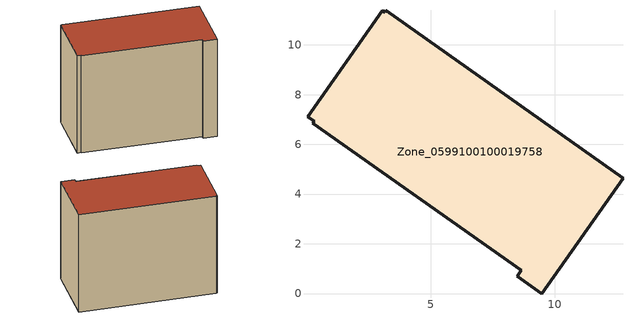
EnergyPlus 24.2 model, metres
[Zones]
Zone_0599100100019758
 floor ground (C_G): 3.2,11.38 12.74,4.64 9.47,0 8.48,0.7 8.65,0.93 0.27,6.85 0.32,6.92 0.05,7.11 3.07,11.38 3.15,11.31 z4.16
 wall outside (C_F): 8.48,0.7 9.47,0 12.74,4.64 3.2,11.38 3.15,11.31 3.07,11.38 0.05,7.11 0.32,6.92 0.27,6.85 8.65,0.93 8.48,0.7 z4.16:13.35
 roof outside (C_R): 12.74,4.64 3.2,11.38 3.15,11.31 3.07,11.38 0.05,7.11 0.32,6.92 0.27,6.85 8.65,0.93 8.48,0.7 9.47,0 z13.35
[BUILDING]
Pand.0599100100019758: North Axis=0; Terrain=City; Loads Convergence Tolerance Value=0.04; Temperature Convergence Tolerance Value=0.4; Solar Distribution=FullExterior; Maximum Number of Warmup Days=25; Minimum Number of Warmup Days=1
[Site:Location]
Rotterdam.The.Hague.AP_ZH_NLD Design_Conditions: Latitude=51.96; Longitude=4.45; Time Zone=1; Elevation=-4.5
[SITE:GROUNDTEMPERATURE:BUILDINGSURFACE]
18, 18, 18, 18, 18, 18, 18, 18, 18, 18, 18, 18
[MATERIAL] Thermal Absorptance=0.9; Solar Absorptance=0.7; Visible Absorptance=0.7
Name | Roughness | Thickness | Conductivity | Density | Specific Heat
G.TI.2015-2018 | MediumSmooth | 0.15 | 0.0428571 | 540 | 1210
F.TI.2015-2018 | Rough | 0.3 | 0.0666667 | 1920 | 840
R.TI.2015-2018 | MediumRough | 0.2 | 0.0333333 | 1500 | 1000
[CONSTRUCTION]
C_G: G.TI.2015-2018
C_F: F.TI.2015-2018
C_R: R.TI.2015-2018
[ZONE]
Zone_0599100100019758: Type=1; Multiplier=1; Ceiling Height=Autocalculate; Volume=Autocalculate; Floor Area=autocalculate; Part of Total Floor Area=Yes
[ZONEINFILTRATION:DESIGNFLOWRATE]
Infil_Zone_0599100100019758: Zone or ZoneList or Space or SpaceList=Zone_0599100100019758; Schedule=AlwaysOn; Design Flow Rate Calculation Method=Flow/Area; Flow Rate per Floor Area=0.0015; Constant Term Coefficient=1; Temperature Term Coefficient=0; Velocity Term Coefficient=0; Velocity Squared Term Coefficient=0
[HVACTEMPLATE:ZONE:IDEALLOADSAIRSYSTEM]
Zone_0599100100019758: Maximum Heating Supply Air Temperature=50; Minimum Cooling Supply Air Temperature=13; Maximum Heating Supply Air Humidity Ratio=0.0156; Minimum Cooling Supply Air Humidity Ratio=0.0077; Heating Limit=NoLimit; Cooling Limit=NoLimit; Dehumidification Control Type=ConstantSensibleHeatRatio; Cooling Sensible Heat Ratio=0.7; Dehumidification Setpoint=60; Humidification Control Type=None; Humidification Setpoint=30; Outdoor Air Method=None; Outdoor Air Flow Rate per Person=0.00944; Outdoor Air Flow Rate per Zone Floor Area=0; Outdoor Air Flow Rate per Zone=0; Demand Controlled Ventilation Type=None; Outdoor Air Economizer Type=NoEconomizer; Heat Recovery Type=None; Sensible Heat Recovery Effectiveness=0.7; Latent Heat Recovery Effectiveness=0.65
[ZONECONTROL:THERMOSTAT]
ThermostatControl_Zone_0599100100019758: Zone or ZoneList=Zone_0599100100019758; Control Type Schedule=DualSetpointControlType; Control 1=Thermostat_Zone_0599100100019758; Temperature Difference Between Cutout And Setpoint=0
[THERMOSTATSETPOINT:DUALSETPOINT]
Thermostat_Zone_0599100100019758: Heating Setpoint Temperature Schedule=HeatingSetpoint_Zone_0599100100019758; Cooling Setpoint Temperature Schedule=CoolingSetpoint_Zone_0599100100019758
[SCHEDULE:COMPACT]
HeatingSetpoint_Zone_0599100100019758: Through: 12/31, For: AllDays, Until: 24:00, 21
CoolingSetpoint_Zone_0599100100019758: Through: 12/31, For: AllDays, Until: 24:00, 24
DualSetpointControlType: Through: 12/31, For: AllDays, Until: 24:00, 4
AlwaysOn: Through: 12/31, For: AllDays, Until: 24:00, 1
